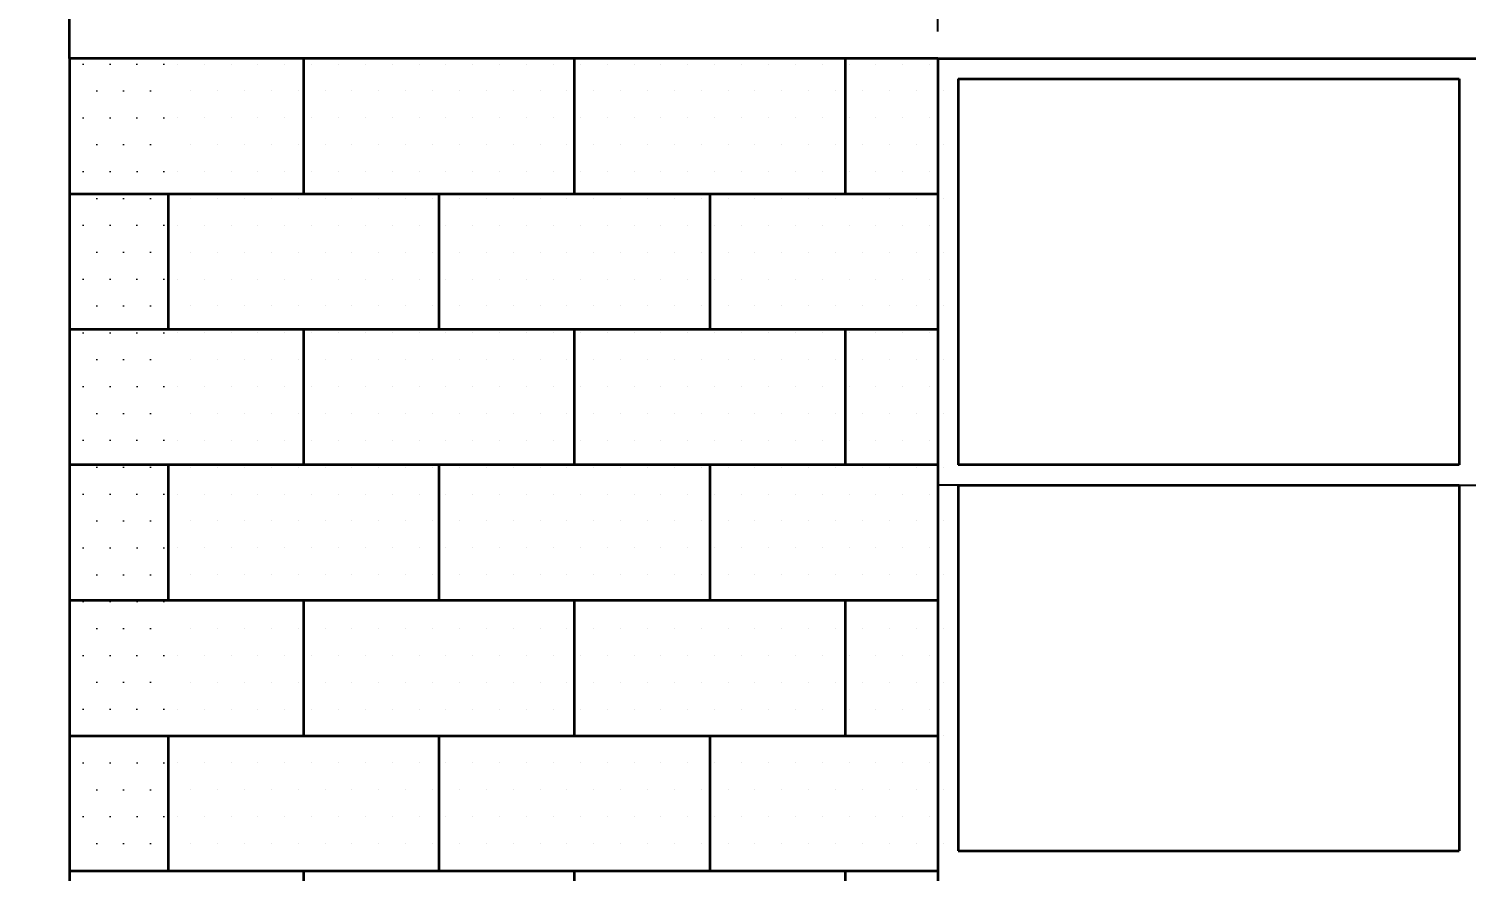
# Model space of a CAD drawing. Header units: metres. Extents: x 60.2 to 105.7, y 8.7 to 63.7.
# Drawn here: x 72.871 to 74.994, y 60.907 to 62.151 of the extents above; entities that cross this region are included whole.
import ezdxf

# ---------------------------------------------------------------- set-up
doc = ezdxf.new("R2010")
doc.units = ezdxf.units.M
doc.header["$LTSCALE"] = 5
doc.header["$MEASUREMENT"] = 0
doc.layers.get('0').update_dxf_attribs({"color": 30})
doc.layers.get('DEFPOINTS').update_dxf_attribs({"color": 210})
for name, color, linetype, lineweight in [('A-ANNO-DIMS', 3, 'Continuous', 9), ('A-ELEV-MBE1', 7, 'Continuous', 35), ('A-ELEV-PATT', 8, 'Continuous', 18), ('A-WALL-FULL-EXTR', 7, 'Continuous', 35)]:
    doc.layers.add(name, color=color, linetype=linetype, lineweight=lineweight)
doc.styles.add('E-ROMANS', font='romans.shx', dxfattribs={"width": 0.8})
doc.dimstyles.new('E-0100_ARW_18', dxfattribs={"dimscale": 0.001, "dimtxt": 180, "dimasz": 180, "dimexe": 90, "dimexo": 60, "dimgap": 90, "dimtad": 0, "dimzin": 0, "dimdsep": 46, "dimtxsty": 'E-ROMANS', "dimblk": 'OPEN90', "dimcen": 90, "dimclrd": 256, "dimclre": 256, "dimclrt": 256, "dimadec": 0, "dimazin": 0, "dimtfac": 1, "dimtmove": 1, "dimatfit": 3, "dimldrblk": 'OPEN90', "dimfxl": 1, "dimtfill": 1, "dimtolj": 1, "dimtzin": 0, "dimarcsym": 0})

# ---------------------------------------------------------------- blocks, each defined once
blk = doc.blocks.new('_Oblique')
at = {"color": 0, "linetype": 'ByBlock', "lineweight": -2}
blk.add_line((-0.5, -0.5), (0.5, 0.5), dxfattribs=at)
blk = doc.blocks.new('*D98')
at = {"layer": 'A-ANNO-DIMS', "lineweight": -2, "transparency": 16777216}
for p, q in [((72.9311, 62.5466), (72.9311, 63.084)), ((74.2141, 62.1466), (74.2141, 63.084))]:
    blk.add_line(p, q, dxfattribs=at)
at = {"layer": 'A-ANNO-DIMS', "transparency": 16777216}
for p, q in [((72.9311, 63.024), (73.3732, 63.024)), ((74.2141, 63.024), (73.7721, 63.024))]:
    blk.add_line(p, q, dxfattribs=at)
at = {"layer": 'DEFPOINTS', "color": 0, "transparency": 16777216}
for p in [(74.2141, 63.024), (72.9311, 62.5066), (74.2141, 62.1066)]:
    blk.add_point(p, dxfattribs=at)
at = {"layer": 'A-ANNO-DIMS', "transparency": 16777216, "xscale": 0.12, "yscale": 0.12, "zscale": 0.12, "rotation": 180}
blk.add_blockref('_Oblique', (72.9311, 63.024), dxfattribs=at)
at = {"layer": 'A-ANNO-DIMS', "transparency": 16777216, "xscale": 0.12, "yscale": 0.12, "zscale": 0.12}
blk.add_blockref('_Oblique', (74.2141, 63.024), dxfattribs=at)
at = {"layer": 'A-ANNO-DIMS', "transparency": 16777216, "insert": (73.5726, 63.024), "char_height": 0.12, "attachment_point": 5, "style": 'E-ROMANS', "bg_fill": 3, "box_fill_scale": 1.25, "bg_fill_color": 256, "bg_fill_true_color": 13158600, "bg_fill_transparency": 0}
blk.add_mtext('\\A1;1.28', dxfattribs=at)
blk = doc.blocks.new('_Open90')
at = {"color": 0, "linetype": 'ByBlock', "lineweight": -2}
for p, q in [((-0.5, 0.5), (0, 0)), ((0, 0), (-1, 0)), ((0, 0), (-0.5, -0.5))]:
    blk.add_line(p, q, dxfattribs=at)
blk = doc.blocks.new('*D99')
at = {"layer": 'A-ANNO-DIMS', "lineweight": -2, "transparency": 16777216}
for p, q in [((74.2141, 62.1466), (74.2141, 63.084)), ((75.0153, 62.1466), (75.0153, 63.084))]:
    blk.add_line(p, q, dxfattribs=at)
at = {"layer": 'A-ANNO-DIMS', "transparency": 16777216}
for p, q in [((74.2141, 63.024), (74.4085, 63.024)), ((75.0153, 63.024), (74.821, 63.024))]:
    blk.add_line(p, q, dxfattribs=at)
at = {"layer": 'DEFPOINTS', "color": 0, "transparency": 16777216}
for p in [(75.0153, 63.024), (74.2141, 62.1066), (75.0153, 62.1066)]:
    blk.add_point(p, dxfattribs=at)
at = {"layer": 'A-ANNO-DIMS', "transparency": 16777216, "xscale": 0.12, "yscale": 0.12, "zscale": 0.12, "rotation": 180}
blk.add_blockref('_Oblique', (74.2141, 63.024), dxfattribs=at)
at = {"layer": 'A-ANNO-DIMS', "transparency": 16777216, "xscale": 0.12, "yscale": 0.12, "zscale": 0.12}
blk.add_blockref('_Oblique', (75.0153, 63.024), dxfattribs=at)
at = {"layer": 'A-ANNO-DIMS', "transparency": 16777216, "insert": (74.6147, 63.024), "char_height": 0.12, "attachment_point": 5, "style": 'E-ROMANS', "bg_fill": 3, "box_fill_scale": 1.25, "bg_fill_color": 256, "bg_fill_true_color": 13158600, "bg_fill_transparency": 0}
blk.add_mtext('\\A1;0.80', dxfattribs=at)
blk = doc.blocks.new('*D100')
at = {"layer": 'A-ANNO-DIMS', "lineweight": -2, "transparency": 16777216}
for p, q in [((75.0153, 62.1466), (75.0153, 63.084)), ((78.4811, 62.1466), (78.4811, 63.084))]:
    blk.add_line(p, q, dxfattribs=at)
at = {"layer": 'A-ANNO-DIMS', "transparency": 16777216}
for p, q in [((75.0153, 63.024), (76.5419, 63.024)), ((78.4811, 63.024), (76.9545, 63.024))]:
    blk.add_line(p, q, dxfattribs=at)
at = {"layer": 'DEFPOINTS', "color": 0, "transparency": 16777216}
for p in [(78.4811, 63.024), (75.0153, 62.1066), (78.4811, 62.1066)]:
    blk.add_point(p, dxfattribs=at)
at = {"layer": 'A-ANNO-DIMS', "transparency": 16777216, "xscale": 0.12, "yscale": 0.12, "zscale": 0.12, "rotation": 180}
blk.add_blockref('_Oblique', (75.0153, 63.024), dxfattribs=at)
at = {"layer": 'A-ANNO-DIMS', "transparency": 16777216, "xscale": 0.12, "yscale": 0.12, "zscale": 0.12}
blk.add_blockref('_Oblique', (78.4811, 63.024), dxfattribs=at)
at = {"layer": 'A-ANNO-DIMS', "transparency": 16777216, "insert": (76.7482, 63.024), "char_height": 0.12, "attachment_point": 5, "style": 'E-ROMANS', "bg_fill": 3, "box_fill_scale": 1.25, "bg_fill_color": 256, "bg_fill_true_color": 13158600, "bg_fill_transparency": 0}
blk.add_mtext('\\A1;3.47', dxfattribs=at)

msp = doc.modelspace()

# ---------------------------------------------------------------- hatches: boundary and pattern name
at = {"layer": 'A-ELEV-PATT'}
h = msp.add_hatch(dxfattribs=at)
h.set_pattern_fill('DOTS', color=256, scale=0.025, angle=180, style=0)
h.set_pattern_definition([(360, (39.13785, -200.394645), (0.01984375, 0.0396875), [0, -0.0396875])])
h.paths.add_polyline_path([(73.0811, 62.1066), (72.9311, 62.1066), (72.9311, 59.9066), (73.0811, 59.9066)])

# ---------------------------------------------------------------- linework, layer by layer
for p, q in [((74.2441, 61.4766), (74.2141, 61.4766)), ((74.9841, 61.4766), (75.0153, 61.4766))]:
    msp.add_line(p, q)
at = {"layer": 'A-ELEV-MBE1'}
for p, q in [((72.9311, 62.1066), (72.9311, 59.9066)), ((74.2141, 62.1066), (72.9311, 62.1066)), ((73.2769, 62.1066), (73.2769, 61.9066)), ((73.6769, 62.1066), (73.6769, 61.9066)), ((74.0769, 62.1066), (74.0769, 61.9066)), ((74.2141, 62.1066), (74.2141, 59.9066)), ((74.2441, 62.0766), (74.9841, 62.0766)), ((74.2441, 62.0766), (74.2441, 61.5066)), ((74.9841, 62.0766), (74.9841, 61.5066)), ((74.2141, 61.9066), (72.9311, 61.9066)), ((73.0769, 61.9066), (73.0769, 61.7066)), ((73.4769, 61.9066), (73.4769, 61.7066)), ((73.8769, 61.9066), (73.8769, 61.7066)), ((74.2141, 61.7066), (72.9311, 61.7066)), ((73.2769, 61.7066), (73.2769, 61.5066)), ((73.6769, 61.7066), (73.6769, 61.5066)), ((74.0769, 61.7066), (74.0769, 61.5066)), ((74.2141, 61.5066), (72.9311, 61.5066)), ((73.0769, 61.5066), (73.0769, 61.3066)), ((73.4769, 61.5066), (73.4769, 61.3066)), ((73.8769, 61.5066), (73.8769, 61.3066)), ((74.2441, 61.4766), (74.2441, 60.9366)), ((74.9841, 61.4766), (74.9841, 60.9366)), ((74.2141, 61.3066), (72.9311, 61.3066)), ((73.2769, 61.3066), (73.2769, 61.1066)), ((73.6769, 61.3066), (73.6769, 61.1066)), ((74.0769, 61.3066), (74.0769, 61.1066)), ((73.0769, 61.1066), (73.0769, 60.9066)), ((73.4769, 61.1066), (73.4769, 60.9066)), ((73.8769, 61.1066), (73.8769, 60.9066)), ((74.2441, 60.9366), (74.9841, 60.9366)), ((74.2141, 60.9066), (72.9311, 60.9066)), ((73.2769, 60.9066), (73.2769, 60.7066)), ((73.6769, 60.9066), (73.6769, 60.7066)), ((74.0769, 60.9066), (74.0769, 60.7066))]:
    msp.add_line(p, q, dxfattribs=at)
msp.add_lwpolyline([(74.9841, 61.5066), (74.2441, 61.5066)], dxfattribs=at)
at = {"layer": 'A-ELEV-PATT', "linetype": 'Continuous'}
for p, q in [((72.9318, 62.0985), (72.9318, 62.0985)), ((73.0905, 62.0985), (73.0905, 62.0985)), ((73.1302, 62.0985), (73.1302, 62.0985)), ((73.1699, 62.0985), (73.1699, 62.0985)), ((73.2096, 62.0985), (73.2096, 62.0985)), ((73.2493, 62.0985), (73.2493, 62.0985)), ((73.2889, 62.0985), (73.2889, 62.0985)), ((73.3286, 62.0985), (73.3286, 62.0985)), ((73.3683, 62.0985), (73.3683, 62.0985)), ((73.408, 62.0985), (73.408, 62.0985)), ((73.4477, 62.0985), (73.4477, 62.0985)), ((73.4874, 62.0985), (73.4874, 62.0985)), ((73.5271, 62.0985), (73.5271, 62.0985)), ((73.5668, 62.0985), (73.5668, 62.0985)), ((73.6064, 62.0985), (73.6064, 62.0985)), ((73.6461, 62.0985), (73.6461, 62.0985)), ((73.6858, 62.0985), (73.6858, 62.0985)), ((73.7255, 62.0985), (73.7255, 62.0985)), ((73.7652, 62.0985), (73.7652, 62.0985)), ((73.8049, 62.0985), (73.8049, 62.0985)), ((73.8446, 62.0985), (73.8446, 62.0985)), ((73.8843, 62.0985), (73.8843, 62.0985)), ((73.9239, 62.0985), (73.9239, 62.0985)), ((73.9636, 62.0985), (73.9636, 62.0985)), ((74.0033, 62.0985), (74.0033, 62.0985)), ((74.043, 62.0985), (74.043, 62.0985)), ((74.0827, 62.0985), (74.0827, 62.0985)), ((74.1224, 62.0985), (74.1224, 62.0985)), ((74.1621, 62.0985), (74.1621, 62.0985)), ((74.2018, 62.0985), (74.2018, 62.0985)), ((73.1103, 62.0588), (73.1103, 62.0588)), ((73.15, 62.0588), (73.15, 62.0588)), ((73.1897, 62.0588), (73.1897, 62.0588)), ((73.2294, 62.0588), (73.2294, 62.0588)), ((73.2691, 62.0588), (73.2691, 62.0588)), ((73.3088, 62.0588), (73.3088, 62.0588)), ((73.3485, 62.0588), (73.3485, 62.0588)), ((73.3882, 62.0588), (73.3882, 62.0588)), ((73.4278, 62.0588), (73.4278, 62.0588)), ((73.4675, 62.0588), (73.4675, 62.0588)), ((73.5072, 62.0588), (73.5072, 62.0588)), ((73.5469, 62.0588), (73.5469, 62.0588)), ((73.5866, 62.0588), (73.5866, 62.0588)), ((73.6263, 62.0588), (73.6263, 62.0588)), ((73.666, 62.0588), (73.666, 62.0588)), ((73.7057, 62.0588), (73.7057, 62.0588)), ((73.7453, 62.0588), (73.7453, 62.0588)), ((73.785, 62.0588), (73.785, 62.0588)), ((73.8247, 62.0588), (73.8247, 62.0588)), ((73.8644, 62.0588), (73.8644, 62.0588)), ((73.9041, 62.0588), (73.9041, 62.0588)), ((73.9438, 62.0588), (73.9438, 62.0588)), ((73.9835, 62.0588), (73.9835, 62.0588)), ((74.0232, 62.0588), (74.0232, 62.0588)), ((74.0628, 62.0588), (74.0628, 62.0588)), ((74.1025, 62.0588), (74.1025, 62.0588)), ((74.1422, 62.0588), (74.1422, 62.0588)), ((74.1819, 62.0588), (74.1819, 62.0588)), ((74.2216, 62.0588), (74.2216, 62.0588)), ((72.9318, 62.0191), (72.9318, 62.0191)), ((73.0905, 62.0191), (73.0905, 62.0191)), ((73.1302, 62.0191), (73.1302, 62.0191)), ((73.1699, 62.0191), (73.1699, 62.0191)), ((73.2096, 62.0191), (73.2096, 62.0191)), ((73.2493, 62.0191), (73.2493, 62.0191)), ((73.2889, 62.0191), (73.2889, 62.0191)), ((73.3286, 62.0191), (73.3286, 62.0191)), ((73.3683, 62.0191), (73.3683, 62.0191)), ((73.408, 62.0191), (73.408, 62.0191)), ((73.4477, 62.0191), (73.4477, 62.0191)), ((73.4874, 62.0191), (73.4874, 62.0191)), ((73.5271, 62.0191), (73.5271, 62.0191)), ((73.5668, 62.0191), (73.5668, 62.0191)), ((73.6064, 62.0191), (73.6064, 62.0191)), ((73.6461, 62.0191), (73.6461, 62.0191)), ((73.6858, 62.0191), (73.6858, 62.0191)), ((73.7255, 62.0191), (73.7255, 62.0191)), ((73.7652, 62.0191), (73.7652, 62.0191)), ((73.8049, 62.0191), (73.8049, 62.0191)), ((73.8446, 62.0191), (73.8446, 62.0191)), ((73.8843, 62.0191), (73.8843, 62.0191)), ((73.9239, 62.0191), (73.9239, 62.0191)), ((73.9636, 62.0191), (73.9636, 62.0191)), ((74.0033, 62.0191), (74.0033, 62.0191)), ((74.043, 62.0191), (74.043, 62.0191)), ((74.0827, 62.0191), (74.0827, 62.0191)), ((74.1224, 62.0191), (74.1224, 62.0191)), ((74.1621, 62.0191), (74.1621, 62.0191)), ((74.2018, 62.0191), (74.2018, 62.0191)), ((73.1103, 61.9794), (73.1103, 61.9794)), ((73.15, 61.9794), (73.15, 61.9794)), ((73.1897, 61.9794), (73.1897, 61.9794)), ((73.2294, 61.9794), (73.2294, 61.9794)), ((73.2691, 61.9794), (73.2691, 61.9794)), ((73.3088, 61.9794), (73.3088, 61.9794)), ((73.3485, 61.9794), (73.3485, 61.9794)), ((73.3882, 61.9794), (73.3882, 61.9794)), ((73.4278, 61.9794), (73.4278, 61.9794)), ((73.4675, 61.9794), (73.4675, 61.9794)), ((73.5072, 61.9794), (73.5072, 61.9794)), ((73.5469, 61.9794), (73.5469, 61.9794)), ((73.5866, 61.9794), (73.5866, 61.9794)), ((73.6263, 61.9794), (73.6263, 61.9794)), ((73.666, 61.9794), (73.666, 61.9794)), ((73.7057, 61.9794), (73.7057, 61.9794)), ((73.7453, 61.9794), (73.7453, 61.9794)), ((73.785, 61.9794), (73.785, 61.9794)), ((73.8247, 61.9794), (73.8247, 61.9794)), ((73.8644, 61.9794), (73.8644, 61.9794)), ((73.9041, 61.9794), (73.9041, 61.9794)), ((73.9438, 61.9794), (73.9438, 61.9794)), ((73.9835, 61.9794), (73.9835, 61.9794)), ((74.0232, 61.9794), (74.0232, 61.9794)), ((74.0628, 61.9794), (74.0628, 61.9794)), ((74.1025, 61.9794), (74.1025, 61.9794)), ((74.1422, 61.9794), (74.1422, 61.9794)), ((74.1819, 61.9794), (74.1819, 61.9794)), ((74.2216, 61.9794), (74.2216, 61.9794)), ((72.9318, 61.9397), (72.9318, 61.9397)), ((73.0905, 61.9397), (73.0905, 61.9397)), ((73.1302, 61.9397), (73.1302, 61.9397)), ((73.1699, 61.9397), (73.1699, 61.9397)), ((73.2096, 61.9397), (73.2096, 61.9397)), ((73.2493, 61.9397), (73.2493, 61.9397)), ((73.2889, 61.9397), (73.2889, 61.9397)), ((73.3286, 61.9397), (73.3286, 61.9397)), ((73.3683, 61.9397), (73.3683, 61.9397)), ((73.408, 61.9397), (73.408, 61.9397)), ((73.4477, 61.9397), (73.4477, 61.9397)), ((73.4874, 61.9397), (73.4874, 61.9397)), ((73.5271, 61.9397), (73.5271, 61.9397)), ((73.5668, 61.9397), (73.5668, 61.9397)), ((73.6064, 61.9397), (73.6064, 61.9397)), ((73.6461, 61.9397), (73.6461, 61.9397)), ((73.6858, 61.9397), (73.6858, 61.9397)), ((73.7255, 61.9397), (73.7255, 61.9397)), ((73.7652, 61.9397), (73.7652, 61.9397)), ((73.8049, 61.9397), (73.8049, 61.9397)), ((73.8446, 61.9397), (73.8446, 61.9397)), ((73.8843, 61.9397), (73.8843, 61.9397)), ((73.9239, 61.9397), (73.9239, 61.9397)), ((73.9636, 61.9397), (73.9636, 61.9397)), ((74.0033, 61.9397), (74.0033, 61.9397)), ((74.043, 61.9397), (74.043, 61.9397)), ((74.0827, 61.9397), (74.0827, 61.9397)), ((74.1224, 61.9397), (74.1224, 61.9397)), ((74.1621, 61.9397), (74.1621, 61.9397)), ((74.2018, 61.9397), (74.2018, 61.9397)), ((73.1103, 61.9), (73.1103, 61.9)), ((73.15, 61.9), (73.15, 61.9)), ((73.1897, 61.9), (73.1897, 61.9)), ((73.2294, 61.9), (73.2294, 61.9)), ((73.2691, 61.9), (73.2691, 61.9)), ((73.3088, 61.9), (73.3088, 61.9)), ((73.3485, 61.9), (73.3485, 61.9)), ((73.3882, 61.9), (73.3882, 61.9)), ((73.4278, 61.9), (73.4278, 61.9)), ((73.4675, 61.9), (73.4675, 61.9)), ((73.5072, 61.9), (73.5072, 61.9)), ((73.5469, 61.9), (73.5469, 61.9)), ((73.5866, 61.9), (73.5866, 61.9)), ((73.6263, 61.9), (73.6263, 61.9)), ((73.666, 61.9), (73.666, 61.9)), ((73.7057, 61.9), (73.7057, 61.9)), ((73.7453, 61.9), (73.7453, 61.9)), ((73.785, 61.9), (73.785, 61.9)), ((73.8247, 61.9), (73.8247, 61.9)), ((73.8644, 61.9), (73.8644, 61.9)), ((73.9041, 61.9), (73.9041, 61.9)), ((73.9438, 61.9), (73.9438, 61.9)), ((73.9835, 61.9), (73.9835, 61.9)), ((74.0232, 61.9), (74.0232, 61.9)), ((74.0628, 61.9), (74.0628, 61.9)), ((74.1025, 61.9), (74.1025, 61.9)), ((74.1422, 61.9), (74.1422, 61.9)), ((74.1819, 61.9), (74.1819, 61.9)), ((74.2216, 61.9), (74.2216, 61.9)), ((72.9318, 61.8604), (72.9318, 61.8604)), ((73.0905, 61.8604), (73.0905, 61.8604)), ((73.1302, 61.8604), (73.1302, 61.8604)), ((73.1699, 61.8604), (73.1699, 61.8604)), ((73.2096, 61.8604), (73.2096, 61.8604)), ((73.2493, 61.8604), (73.2493, 61.8604)), ((73.2889, 61.8604), (73.2889, 61.8604)), ((73.3286, 61.8604), (73.3286, 61.8604)), ((73.3683, 61.8604), (73.3683, 61.8604)), ((73.408, 61.8604), (73.408, 61.8604)), ((73.4477, 61.8604), (73.4477, 61.8604)), ((73.4874, 61.8604), (73.4874, 61.8604)), ((73.5271, 61.8604), (73.5271, 61.8604)), ((73.5668, 61.8604), (73.5668, 61.8604)), ((73.6064, 61.8604), (73.6064, 61.8604)), ((73.6461, 61.8604), (73.6461, 61.8604)), ((73.6858, 61.8604), (73.6858, 61.8604)), ((73.7255, 61.8604), (73.7255, 61.8604)), ((73.7652, 61.8604), (73.7652, 61.8604)), ((73.8049, 61.8604), (73.8049, 61.8604)), ((73.8446, 61.8604), (73.8446, 61.8604)), ((73.8843, 61.8604), (73.8843, 61.8604)), ((73.9239, 61.8604), (73.9239, 61.8604)), ((73.9636, 61.8604), (73.9636, 61.8604)), ((74.0033, 61.8604), (74.0033, 61.8604)), ((74.043, 61.8604), (74.043, 61.8604)), ((74.0827, 61.8604), (74.0827, 61.8604)), ((74.1224, 61.8604), (74.1224, 61.8604)), ((74.1621, 61.8604), (74.1621, 61.8604)), ((74.2018, 61.8604), (74.2018, 61.8604)), ((73.1103, 61.8207), (73.1103, 61.8207)), ((73.15, 61.8207), (73.15, 61.8207)), ((73.1897, 61.8207), (73.1897, 61.8207)), ((73.2294, 61.8207), (73.2294, 61.8207)), ((73.2691, 61.8207), (73.2691, 61.8207)), ((73.3088, 61.8207), (73.3088, 61.8207)), ((73.3485, 61.8207), (73.3485, 61.8207)), ((73.3882, 61.8207), (73.3882, 61.8207)), ((73.4278, 61.8207), (73.4278, 61.8207)), ((73.4675, 61.8207), (73.4675, 61.8207)), ((73.5072, 61.8207), (73.5072, 61.8207)), ((73.5469, 61.8207), (73.5469, 61.8207)), ((73.5866, 61.8207), (73.5866, 61.8207)), ((73.6263, 61.8207), (73.6263, 61.8207)), ((73.666, 61.8207), (73.666, 61.8207)), ((73.7057, 61.8207), (73.7057, 61.8207)), ((73.7453, 61.8207), (73.7453, 61.8207)), ((73.785, 61.8207), (73.785, 61.8207)), ((73.8247, 61.8207), (73.8247, 61.8207)), ((73.8644, 61.8207), (73.8644, 61.8207)), ((73.9041, 61.8207), (73.9041, 61.8207)), ((73.9438, 61.8207), (73.9438, 61.8207)), ((73.9835, 61.8207), (73.9835, 61.8207)), ((74.0232, 61.8207), (74.0232, 61.8207)), ((74.0628, 61.8207), (74.0628, 61.8207)), ((74.1025, 61.8207), (74.1025, 61.8207)), ((74.1422, 61.8207), (74.1422, 61.8207)), ((74.1819, 61.8207), (74.1819, 61.8207)), ((74.2216, 61.8207), (74.2216, 61.8207)), ((72.9318, 61.781), (72.9318, 61.781)), ((73.0905, 61.781), (73.0905, 61.781)), ((73.1302, 61.781), (73.1302, 61.781)), ((73.1699, 61.781), (73.1699, 61.781)), ((73.2096, 61.781), (73.2096, 61.781)), ((73.2493, 61.781), (73.2493, 61.781)), ((73.2889, 61.781), (73.2889, 61.781)), ((73.3286, 61.781), (73.3286, 61.781)), ((73.3683, 61.781), (73.3683, 61.781)), ((73.408, 61.781), (73.408, 61.781)), ((73.4477, 61.781), (73.4477, 61.781)), ((73.4874, 61.781), (73.4874, 61.781)), ((73.5271, 61.781), (73.5271, 61.781)), ((73.5668, 61.781), (73.5668, 61.781)), ((73.6064, 61.781), (73.6064, 61.781)), ((73.6461, 61.781), (73.6461, 61.781)), ((73.6858, 61.781), (73.6858, 61.781)), ((73.7255, 61.781), (73.7255, 61.781)), ((73.7652, 61.781), (73.7652, 61.781)), ((73.8049, 61.781), (73.8049, 61.781)), ((73.8446, 61.781), (73.8446, 61.781)), ((73.8843, 61.781), (73.8843, 61.781)), ((73.9239, 61.781), (73.9239, 61.781)), ((73.9636, 61.781), (73.9636, 61.781)), ((74.0033, 61.781), (74.0033, 61.781)), ((74.043, 61.781), (74.043, 61.781)), ((74.0827, 61.781), (74.0827, 61.781)), ((74.1224, 61.781), (74.1224, 61.781)), ((74.1621, 61.781), (74.1621, 61.781)), ((74.2018, 61.781), (74.2018, 61.781)), ((73.1103, 61.7413), (73.1103, 61.7413)), ((73.15, 61.7413), (73.15, 61.7413)), ((73.1897, 61.7413), (73.1897, 61.7413)), ((73.2294, 61.7413), (73.2294, 61.7413)), ((73.2691, 61.7413), (73.2691, 61.7413)), ((73.3088, 61.7413), (73.3088, 61.7413)), ((73.3485, 61.7413), (73.3485, 61.7413)), ((73.3882, 61.7413), (73.3882, 61.7413)), ((73.4278, 61.7413), (73.4278, 61.7413)), ((73.4675, 61.7413), (73.4675, 61.7413)), ((73.5072, 61.7413), (73.5072, 61.7413)), ((73.5469, 61.7413), (73.5469, 61.7413)), ((73.5866, 61.7413), (73.5866, 61.7413)), ((73.6263, 61.7413), (73.6263, 61.7413)), ((73.666, 61.7413), (73.666, 61.7413)), ((73.7057, 61.7413), (73.7057, 61.7413)), ((73.7453, 61.7413), (73.7453, 61.7413)), ((73.785, 61.7413), (73.785, 61.7413)), ((73.8247, 61.7413), (73.8247, 61.7413)), ((73.8644, 61.7413), (73.8644, 61.7413)), ((73.9041, 61.7413), (73.9041, 61.7413)), ((73.9438, 61.7413), (73.9438, 61.7413)), ((73.9835, 61.7413), (73.9835, 61.7413)), ((74.0232, 61.7413), (74.0232, 61.7413)), ((74.0628, 61.7413), (74.0628, 61.7413)), ((74.1025, 61.7413), (74.1025, 61.7413)), ((74.1422, 61.7413), (74.1422, 61.7413)), ((74.1819, 61.7413), (74.1819, 61.7413)), ((74.2216, 61.7413), (74.2216, 61.7413)), ((72.9318, 61.7016), (72.9318, 61.7016)), ((73.0905, 61.7016), (73.0905, 61.7016)), ((73.1302, 61.7016), (73.1302, 61.7016)), ((73.1699, 61.7016), (73.1699, 61.7016)), ((73.2096, 61.7016), (73.2096, 61.7016)), ((73.2493, 61.7016), (73.2493, 61.7016)), ((73.2889, 61.7016), (73.2889, 61.7016)), ((73.3286, 61.7016), (73.3286, 61.7016)), ((73.3683, 61.7016), (73.3683, 61.7016)), ((73.408, 61.7016), (73.408, 61.7016)), ((73.4477, 61.7016), (73.4477, 61.7016)), ((73.4874, 61.7016), (73.4874, 61.7016)), ((73.5271, 61.7016), (73.5271, 61.7016)), ((73.5668, 61.7016), (73.5668, 61.7016)), ((73.6064, 61.7016), (73.6064, 61.7016)), ((73.6461, 61.7016), (73.6461, 61.7016)), ((73.6858, 61.7016), (73.6858, 61.7016)), ((73.7255, 61.7016), (73.7255, 61.7016)), ((73.7652, 61.7016), (73.7652, 61.7016)), ((73.8049, 61.7016), (73.8049, 61.7016)), ((73.8446, 61.7016), (73.8446, 61.7016)), ((73.8843, 61.7016), (73.8843, 61.7016)), ((73.9239, 61.7016), (73.9239, 61.7016)), ((73.9636, 61.7016), (73.9636, 61.7016)), ((74.0033, 61.7016), (74.0033, 61.7016)), ((74.043, 61.7016), (74.043, 61.7016)), ((74.0827, 61.7016), (74.0827, 61.7016)), ((74.1224, 61.7016), (74.1224, 61.7016)), ((74.1621, 61.7016), (74.1621, 61.7016)), ((74.2018, 61.7016), (74.2018, 61.7016)), ((73.1103, 61.6619), (73.1103, 61.6619)), ((73.15, 61.6619), (73.15, 61.6619)), ((73.1897, 61.6619), (73.1897, 61.6619)), ((73.2294, 61.6619), (73.2294, 61.6619)), ((73.2691, 61.6619), (73.2691, 61.6619)), ((73.3088, 61.6619), (73.3088, 61.6619)), ((73.3485, 61.6619), (73.3485, 61.6619)), ((73.3882, 61.6619), (73.3882, 61.6619)), ((73.4278, 61.6619), (73.4278, 61.6619)), ((73.4675, 61.6619), (73.4675, 61.6619)), ((73.5072, 61.6619), (73.5072, 61.6619)), ((73.5469, 61.6619), (73.5469, 61.6619)), ((73.5866, 61.6619), (73.5866, 61.6619)), ((73.6263, 61.6619), (73.6263, 61.6619)), ((73.666, 61.6619), (73.666, 61.6619)), ((73.7057, 61.6619), (73.7057, 61.6619)), ((73.7453, 61.6619), (73.7453, 61.6619)), ((73.785, 61.6619), (73.785, 61.6619)), ((73.8247, 61.6619), (73.8247, 61.6619)), ((73.8644, 61.6619), (73.8644, 61.6619)), ((73.9041, 61.6619), (73.9041, 61.6619)), ((73.9438, 61.6619), (73.9438, 61.6619)), ((73.9835, 61.6619), (73.9835, 61.6619)), ((74.0232, 61.6619), (74.0232, 61.6619)), ((74.0628, 61.6619), (74.0628, 61.6619)), ((74.1025, 61.6619), (74.1025, 61.6619)), ((74.1422, 61.6619), (74.1422, 61.6619)), ((74.1819, 61.6619), (74.1819, 61.6619)), ((74.2216, 61.6619), (74.2216, 61.6619)), ((72.9318, 61.6222), (72.9318, 61.6222)), ((73.0905, 61.6222), (73.0905, 61.6222)), ((73.1302, 61.6222), (73.1302, 61.6222)), ((73.1699, 61.6222), (73.1699, 61.6222)), ((73.2096, 61.6222), (73.2096, 61.6222)), ((73.2493, 61.6222), (73.2493, 61.6222)), ((73.2889, 61.6222), (73.2889, 61.6222)), ((73.3286, 61.6222), (73.3286, 61.6222)), ((73.3683, 61.6222), (73.3683, 61.6222)), ((73.408, 61.6222), (73.408, 61.6222)), ((73.4477, 61.6222), (73.4477, 61.6222)), ((73.4874, 61.6222), (73.4874, 61.6222)), ((73.5271, 61.6222), (73.5271, 61.6222)), ((73.5668, 61.6222), (73.5668, 61.6222)), ((73.6064, 61.6222), (73.6064, 61.6222)), ((73.6461, 61.6222), (73.6461, 61.6222)), ((73.6858, 61.6222), (73.6858, 61.6222)), ((73.7255, 61.6222), (73.7255, 61.6222)), ((73.7652, 61.6222), (73.7652, 61.6222)), ((73.8049, 61.6222), (73.8049, 61.6222)), ((73.8446, 61.6222), (73.8446, 61.6222)), ((73.8843, 61.6222), (73.8843, 61.6222)), ((73.9239, 61.6222), (73.9239, 61.6222)), ((73.9636, 61.6222), (73.9636, 61.6222)), ((74.0033, 61.6222), (74.0033, 61.6222)), ((74.043, 61.6222), (74.043, 61.6222)), ((74.0827, 61.6222), (74.0827, 61.6222)), ((74.1224, 61.6222), (74.1224, 61.6222)), ((74.1621, 61.6222), (74.1621, 61.6222)), ((74.2018, 61.6222), (74.2018, 61.6222)), ((73.1103, 61.5825), (73.1103, 61.5825)), ((73.15, 61.5825), (73.15, 61.5825)), ((73.1897, 61.5825), (73.1897, 61.5825)), ((73.2294, 61.5825), (73.2294, 61.5825)), ((73.2691, 61.5825), (73.2691, 61.5825)), ((73.3088, 61.5825), (73.3088, 61.5825)), ((73.3485, 61.5825), (73.3485, 61.5825)), ((73.3882, 61.5825), (73.3882, 61.5825)), ((73.4278, 61.5825), (73.4278, 61.5825)), ((73.4675, 61.5825), (73.4675, 61.5825)), ((73.5072, 61.5825), (73.5072, 61.5825)), ((73.5469, 61.5825), (73.5469, 61.5825)), ((73.5866, 61.5825), (73.5866, 61.5825)), ((73.6263, 61.5825), (73.6263, 61.5825)), ((73.666, 61.5825), (73.666, 61.5825)), ((73.7057, 61.5825), (73.7057, 61.5825)), ((73.7453, 61.5825), (73.7453, 61.5825)), ((73.785, 61.5825), (73.785, 61.5825)), ((73.8247, 61.5825), (73.8247, 61.5825)), ((73.8644, 61.5825), (73.8644, 61.5825)), ((73.9041, 61.5825), (73.9041, 61.5825)), ((73.9438, 61.5825), (73.9438, 61.5825)), ((73.9835, 61.5825), (73.9835, 61.5825)), ((74.0232, 61.5825), (74.0232, 61.5825)), ((74.0628, 61.5825), (74.0628, 61.5825)), ((74.1025, 61.5825), (74.1025, 61.5825)), ((74.1422, 61.5825), (74.1422, 61.5825)), ((74.1819, 61.5825), (74.1819, 61.5825)), ((74.2216, 61.5825), (74.2216, 61.5825)), ((72.9318, 61.5429), (72.9318, 61.5429)), ((73.0905, 61.5429), (73.0905, 61.5429)), ((73.1302, 61.5429), (73.1302, 61.5429)), ((73.1699, 61.5429), (73.1699, 61.5429)), ((73.2096, 61.5429), (73.2096, 61.5429)), ((73.2493, 61.5429), (73.2493, 61.5429)), ((73.2889, 61.5429), (73.2889, 61.5429)), ((73.3286, 61.5429), (73.3286, 61.5429)), ((73.3683, 61.5429), (73.3683, 61.5429)), ((73.408, 61.5429), (73.408, 61.5429)), ((73.4477, 61.5429), (73.4477, 61.5429)), ((73.4874, 61.5429), (73.4874, 61.5429)), ((73.5271, 61.5429), (73.5271, 61.5429)), ((73.5668, 61.5429), (73.5668, 61.5429)), ((73.6064, 61.5429), (73.6064, 61.5429)), ((73.6461, 61.5429), (73.6461, 61.5429)), ((73.6858, 61.5429), (73.6858, 61.5429)), ((73.7255, 61.5429), (73.7255, 61.5429)), ((73.7652, 61.5429), (73.7652, 61.5429)), ((73.8049, 61.5429), (73.8049, 61.5429)), ((73.8446, 61.5429), (73.8446, 61.5429)), ((73.8843, 61.5429), (73.8843, 61.5429)), ((73.9239, 61.5429), (73.9239, 61.5429)), ((73.9636, 61.5429), (73.9636, 61.5429)), ((74.0033, 61.5429), (74.0033, 61.5429)), ((74.043, 61.5429), (74.043, 61.5429)), ((74.0827, 61.5429), (74.0827, 61.5429)), ((74.1224, 61.5429), (74.1224, 61.5429)), ((74.1621, 61.5429), (74.1621, 61.5429)), ((74.2018, 61.5429), (74.2018, 61.5429)), ((73.1103, 61.5032), (73.1103, 61.5032)), ((73.15, 61.5032), (73.15, 61.5032)), ((73.1897, 61.5032), (73.1897, 61.5032)), ((73.2294, 61.5032), (73.2294, 61.5032)), ((73.2691, 61.5032), (73.2691, 61.5032)), ((73.3088, 61.5032), (73.3088, 61.5032)), ((73.3485, 61.5032), (73.3485, 61.5032)), ((73.3882, 61.5032), (73.3882, 61.5032)), ((73.4278, 61.5032), (73.4278, 61.5032)), ((73.4675, 61.5032), (73.4675, 61.5032)), ((73.5072, 61.5032), (73.5072, 61.5032)), ((73.5469, 61.5032), (73.5469, 61.5032)), ((73.5866, 61.5032), (73.5866, 61.5032)), ((73.6263, 61.5032), (73.6263, 61.5032)), ((73.666, 61.5032), (73.666, 61.5032)), ((73.7057, 61.5032), (73.7057, 61.5032)), ((73.7453, 61.5032), (73.7453, 61.5032)), ((73.785, 61.5032), (73.785, 61.5032)), ((73.8247, 61.5032), (73.8247, 61.5032)), ((73.8644, 61.5032), (73.8644, 61.5032)), ((73.9041, 61.5032), (73.9041, 61.5032)), ((73.9438, 61.5032), (73.9438, 61.5032)), ((73.9835, 61.5032), (73.9835, 61.5032)), ((74.0232, 61.5032), (74.0232, 61.5032)), ((74.0628, 61.5032), (74.0628, 61.5032)), ((74.1025, 61.5032), (74.1025, 61.5032)), ((74.1422, 61.5032), (74.1422, 61.5032)), ((74.1819, 61.5032), (74.1819, 61.5032)), ((74.2216, 61.5032), (74.2216, 61.5032)), ((72.9318, 61.4635), (72.9318, 61.4635)), ((73.0905, 61.4635), (73.0905, 61.4635)), ((73.1302, 61.4635), (73.1302, 61.4635)), ((73.1699, 61.4635), (73.1699, 61.4635)), ((73.2096, 61.4635), (73.2096, 61.4635)), ((73.2493, 61.4635), (73.2493, 61.4635)), ((73.2889, 61.4635), (73.2889, 61.4635)), ((73.3286, 61.4635), (73.3286, 61.4635)), ((73.3683, 61.4635), (73.3683, 61.4635)), ((73.408, 61.4635), (73.408, 61.4635)), ((73.4477, 61.4635), (73.4477, 61.4635)), ((73.4874, 61.4635), (73.4874, 61.4635)), ((73.5271, 61.4635), (73.5271, 61.4635)), ((73.5668, 61.4635), (73.5668, 61.4635)), ((73.6064, 61.4635), (73.6064, 61.4635)), ((73.6461, 61.4635), (73.6461, 61.4635)), ((73.6858, 61.4635), (73.6858, 61.4635)), ((73.7255, 61.4635), (73.7255, 61.4635)), ((73.7652, 61.4635), (73.7652, 61.4635)), ((73.8049, 61.4635), (73.8049, 61.4635)), ((73.8446, 61.4635), (73.8446, 61.4635)), ((73.8843, 61.4635), (73.8843, 61.4635)), ((73.9239, 61.4635), (73.9239, 61.4635)), ((73.9636, 61.4635), (73.9636, 61.4635)), ((74.0033, 61.4635), (74.0033, 61.4635)), ((74.043, 61.4635), (74.043, 61.4635)), ((74.0827, 61.4635), (74.0827, 61.4635)), ((74.1224, 61.4635), (74.1224, 61.4635)), ((74.1621, 61.4635), (74.1621, 61.4635)), ((74.2018, 61.4635), (74.2018, 61.4635)), ((73.1103, 61.4238), (73.1103, 61.4238)), ((73.15, 61.4238), (73.15, 61.4238)), ((73.1897, 61.4238), (73.1897, 61.4238)), ((73.2294, 61.4238), (73.2294, 61.4238)), ((73.2691, 61.4238), (73.2691, 61.4238)), ((73.3088, 61.4238), (73.3088, 61.4238)), ((73.3485, 61.4238), (73.3485, 61.4238)), ((73.3882, 61.4238), (73.3882, 61.4238)), ((73.4278, 61.4238), (73.4278, 61.4238)), ((73.4675, 61.4238), (73.4675, 61.4238)), ((73.5072, 61.4238), (73.5072, 61.4238)), ((73.5469, 61.4238), (73.5469, 61.4238)), ((73.5866, 61.4238), (73.5866, 61.4238)), ((73.6263, 61.4238), (73.6263, 61.4238)), ((73.666, 61.4238), (73.666, 61.4238)), ((73.7057, 61.4238), (73.7057, 61.4238)), ((73.7453, 61.4238), (73.7453, 61.4238)), ((73.785, 61.4238), (73.785, 61.4238)), ((73.8247, 61.4238), (73.8247, 61.4238)), ((73.8644, 61.4238), (73.8644, 61.4238)), ((73.9041, 61.4238), (73.9041, 61.4238)), ((73.9438, 61.4238), (73.9438, 61.4238)), ((73.9835, 61.4238), (73.9835, 61.4238)), ((74.0232, 61.4238), (74.0232, 61.4238)), ((74.0628, 61.4238), (74.0628, 61.4238)), ((74.1025, 61.4238), (74.1025, 61.4238)), ((74.1422, 61.4238), (74.1422, 61.4238)), ((74.1819, 61.4238), (74.1819, 61.4238)), ((74.2216, 61.4238), (74.2216, 61.4238)), ((72.9318, 61.3841), (72.9318, 61.3841)), ((73.0905, 61.3841), (73.0905, 61.3841)), ((73.1302, 61.3841), (73.1302, 61.3841)), ((73.1699, 61.3841), (73.1699, 61.3841)), ((73.2096, 61.3841), (73.2096, 61.3841)), ((73.2493, 61.3841), (73.2493, 61.3841)), ((73.2889, 61.3841), (73.2889, 61.3841)), ((73.3286, 61.3841), (73.3286, 61.3841)), ((73.3683, 61.3841), (73.3683, 61.3841)), ((73.408, 61.3841), (73.408, 61.3841)), ((73.4477, 61.3841), (73.4477, 61.3841)), ((73.4874, 61.3841), (73.4874, 61.3841)), ((73.5271, 61.3841), (73.5271, 61.3841)), ((73.5668, 61.3841), (73.5668, 61.3841)), ((73.6064, 61.3841), (73.6064, 61.3841)), ((73.6461, 61.3841), (73.6461, 61.3841)), ((73.6858, 61.3841), (73.6858, 61.3841)), ((73.7255, 61.3841), (73.7255, 61.3841)), ((73.7652, 61.3841), (73.7652, 61.3841)), ((73.8049, 61.3841), (73.8049, 61.3841)), ((73.8446, 61.3841), (73.8446, 61.3841)), ((73.8843, 61.3841), (73.8843, 61.3841)), ((73.9239, 61.3841), (73.9239, 61.3841)), ((73.9636, 61.3841), (73.9636, 61.3841)), ((74.0033, 61.3841), (74.0033, 61.3841)), ((74.043, 61.3841), (74.043, 61.3841)), ((74.0827, 61.3841), (74.0827, 61.3841)), ((74.1224, 61.3841), (74.1224, 61.3841)), ((74.1621, 61.3841), (74.1621, 61.3841)), ((74.2018, 61.3841), (74.2018, 61.3841)), ((73.1103, 61.3444), (73.1103, 61.3444)), ((73.15, 61.3444), (73.15, 61.3444)), ((73.1897, 61.3444), (73.1897, 61.3444)), ((73.2294, 61.3444), (73.2294, 61.3444)), ((73.2691, 61.3444), (73.2691, 61.3444)), ((73.3088, 61.3444), (73.3088, 61.3444)), ((73.3485, 61.3444), (73.3485, 61.3444)), ((73.3882, 61.3444), (73.3882, 61.3444)), ((73.4278, 61.3444), (73.4278, 61.3444)), ((73.4675, 61.3444), (73.4675, 61.3444)), ((73.5072, 61.3444), (73.5072, 61.3444)), ((73.5469, 61.3444), (73.5469, 61.3444)), ((73.5866, 61.3444), (73.5866, 61.3444)), ((73.6263, 61.3444), (73.6263, 61.3444)), ((73.666, 61.3444), (73.666, 61.3444)), ((73.7057, 61.3444), (73.7057, 61.3444)), ((73.7453, 61.3444), (73.7453, 61.3444)), ((73.785, 61.3444), (73.785, 61.3444)), ((73.8247, 61.3444), (73.8247, 61.3444)), ((73.8644, 61.3444), (73.8644, 61.3444)), ((73.9041, 61.3444), (73.9041, 61.3444)), ((73.9438, 61.3444), (73.9438, 61.3444)), ((73.9835, 61.3444), (73.9835, 61.3444)), ((74.0232, 61.3444), (74.0232, 61.3444)), ((74.0628, 61.3444), (74.0628, 61.3444)), ((74.1025, 61.3444), (74.1025, 61.3444)), ((74.1422, 61.3444), (74.1422, 61.3444)), ((74.1819, 61.3444), (74.1819, 61.3444)), ((74.2216, 61.3444), (74.2216, 61.3444)), ((72.9318, 61.3047), (72.9318, 61.3047)), ((73.0905, 61.3047), (73.0905, 61.3047)), ((73.1302, 61.3047), (73.1302, 61.3047)), ((73.1699, 61.3047), (73.1699, 61.3047)), ((73.2096, 61.3047), (73.2096, 61.3047)), ((73.2493, 61.3047), (73.2493, 61.3047)), ((73.2889, 61.3047), (73.2889, 61.3047)), ((73.3286, 61.3047), (73.3286, 61.3047)), ((73.3683, 61.3047), (73.3683, 61.3047)), ((73.408, 61.3047), (73.408, 61.3047)), ((73.4477, 61.3047), (73.4477, 61.3047)), ((73.4874, 61.3047), (73.4874, 61.3047)), ((73.5271, 61.3047), (73.5271, 61.3047)), ((73.5668, 61.3047), (73.5668, 61.3047)), ((73.6064, 61.3047), (73.6064, 61.3047)), ((73.6461, 61.3047), (73.6461, 61.3047)), ((73.6858, 61.3047), (73.6858, 61.3047)), ((73.7255, 61.3047), (73.7255, 61.3047)), ((73.7652, 61.3047), (73.7652, 61.3047)), ((73.8049, 61.3047), (73.8049, 61.3047)), ((73.8446, 61.3047), (73.8446, 61.3047)), ((73.8843, 61.3047), (73.8843, 61.3047)), ((73.9239, 61.3047), (73.9239, 61.3047)), ((73.9636, 61.3047), (73.9636, 61.3047)), ((74.0033, 61.3047), (74.0033, 61.3047)), ((74.043, 61.3047), (74.043, 61.3047)), ((74.0827, 61.3047), (74.0827, 61.3047)), ((74.1224, 61.3047), (74.1224, 61.3047)), ((74.1621, 61.3047), (74.1621, 61.3047)), ((74.2018, 61.3047), (74.2018, 61.3047)), ((73.1103, 61.265), (73.1103, 61.265)), ((73.15, 61.265), (73.15, 61.265)), ((73.1897, 61.265), (73.1897, 61.265)), ((73.2294, 61.265), (73.2294, 61.265)), ((73.2691, 61.265), (73.2691, 61.265)), ((73.3088, 61.265), (73.3088, 61.265)), ((73.3485, 61.265), (73.3485, 61.265)), ((73.3882, 61.265), (73.3882, 61.265)), ((73.4278, 61.265), (73.4278, 61.265)), ((73.4675, 61.265), (73.4675, 61.265)), ((73.5072, 61.265), (73.5072, 61.265)), ((73.5469, 61.265), (73.5469, 61.265)), ((73.5866, 61.265), (73.5866, 61.265)), ((73.6263, 61.265), (73.6263, 61.265)), ((73.666, 61.265), (73.666, 61.265)), ((73.7057, 61.265), (73.7057, 61.265)), ((73.7453, 61.265), (73.7453, 61.265)), ((73.785, 61.265), (73.785, 61.265)), ((73.8247, 61.265), (73.8247, 61.265)), ((73.8644, 61.265), (73.8644, 61.265)), ((73.9041, 61.265), (73.9041, 61.265)), ((73.9438, 61.265), (73.9438, 61.265)), ((73.9835, 61.265), (73.9835, 61.265)), ((74.0232, 61.265), (74.0232, 61.265)), ((74.0628, 61.265), (74.0628, 61.265)), ((74.1025, 61.265), (74.1025, 61.265)), ((74.1422, 61.265), (74.1422, 61.265)), ((74.1819, 61.265), (74.1819, 61.265)), ((74.2216, 61.265), (74.2216, 61.265)), ((72.9318, 61.2254), (72.9318, 61.2254)), ((73.0905, 61.2254), (73.0905, 61.2254)), ((73.1302, 61.2254), (73.1302, 61.2254)), ((73.1699, 61.2254), (73.1699, 61.2254)), ((73.2096, 61.2254), (73.2096, 61.2254)), ((73.2493, 61.2254), (73.2493, 61.2254)), ((73.2889, 61.2254), (73.2889, 61.2254)), ((73.3286, 61.2254), (73.3286, 61.2254)), ((73.3683, 61.2254), (73.3683, 61.2254)), ((73.408, 61.2254), (73.408, 61.2254)), ((73.4477, 61.2254), (73.4477, 61.2254)), ((73.4874, 61.2254), (73.4874, 61.2254)), ((73.5271, 61.2254), (73.5271, 61.2254)), ((73.5668, 61.2254), (73.5668, 61.2254)), ((73.6064, 61.2254), (73.6064, 61.2254)), ((73.6461, 61.2254), (73.6461, 61.2254)), ((73.6858, 61.2254), (73.6858, 61.2254)), ((73.7255, 61.2254), (73.7255, 61.2254)), ((73.7652, 61.2254), (73.7652, 61.2254)), ((73.8049, 61.2254), (73.8049, 61.2254)), ((73.8446, 61.2254), (73.8446, 61.2254)), ((73.8843, 61.2254), (73.8843, 61.2254)), ((73.9239, 61.2254), (73.9239, 61.2254)), ((73.9636, 61.2254), (73.9636, 61.2254)), ((74.0033, 61.2254), (74.0033, 61.2254)), ((74.043, 61.2254), (74.043, 61.2254)), ((74.0827, 61.2254), (74.0827, 61.2254)), ((74.1224, 61.2254), (74.1224, 61.2254)), ((74.1621, 61.2254), (74.1621, 61.2254)), ((74.2018, 61.2254), (74.2018, 61.2254)), ((73.1103, 61.1857), (73.1103, 61.1857)), ((73.15, 61.1857), (73.15, 61.1857)), ((73.1897, 61.1857), (73.1897, 61.1857)), ((73.2294, 61.1857), (73.2294, 61.1857)), ((73.2691, 61.1857), (73.2691, 61.1857)), ((73.3088, 61.1857), (73.3088, 61.1857)), ((73.3485, 61.1857), (73.3485, 61.1857)), ((73.3882, 61.1857), (73.3882, 61.1857)), ((73.4278, 61.1857), (73.4278, 61.1857)), ((73.4675, 61.1857), (73.4675, 61.1857)), ((73.5072, 61.1857), (73.5072, 61.1857)), ((73.5469, 61.1857), (73.5469, 61.1857)), ((73.5866, 61.1857), (73.5866, 61.1857)), ((73.6263, 61.1857), (73.6263, 61.1857)), ((73.666, 61.1857), (73.666, 61.1857)), ((73.7057, 61.1857), (73.7057, 61.1857)), ((73.7453, 61.1857), (73.7453, 61.1857)), ((73.785, 61.1857), (73.785, 61.1857)), ((73.8247, 61.1857), (73.8247, 61.1857)), ((73.8644, 61.1857), (73.8644, 61.1857)), ((73.9041, 61.1857), (73.9041, 61.1857)), ((73.9438, 61.1857), (73.9438, 61.1857)), ((73.9835, 61.1857), (73.9835, 61.1857)), ((74.0232, 61.1857), (74.0232, 61.1857)), ((74.0628, 61.1857), (74.0628, 61.1857)), ((74.1025, 61.1857), (74.1025, 61.1857)), ((74.1422, 61.1857), (74.1422, 61.1857)), ((74.1819, 61.1857), (74.1819, 61.1857)), ((74.2216, 61.1857), (74.2216, 61.1857)), ((72.9318, 61.146), (72.9318, 61.146)), ((73.0905, 61.146), (73.0905, 61.146)), ((73.1302, 61.146), (73.1302, 61.146)), ((73.1699, 61.146), (73.1699, 61.146)), ((73.2096, 61.146), (73.2096, 61.146)), ((73.2493, 61.146), (73.2493, 61.146)), ((73.2889, 61.146), (73.2889, 61.146)), ((73.3286, 61.146), (73.3286, 61.146)), ((73.3683, 61.146), (73.3683, 61.146)), ((73.408, 61.146), (73.408, 61.146)), ((73.4477, 61.146), (73.4477, 61.146)), ((73.4874, 61.146), (73.4874, 61.146)), ((73.5271, 61.146), (73.5271, 61.146)), ((73.5668, 61.146), (73.5668, 61.146)), ((73.6064, 61.146), (73.6064, 61.146)), ((73.6461, 61.146), (73.6461, 61.146)), ((73.6858, 61.146), (73.6858, 61.146)), ((73.7255, 61.146), (73.7255, 61.146)), ((73.7652, 61.146), (73.7652, 61.146)), ((73.8049, 61.146), (73.8049, 61.146)), ((73.8446, 61.146), (73.8446, 61.146)), ((73.8843, 61.146), (73.8843, 61.146)), ((73.9239, 61.146), (73.9239, 61.146)), ((73.9636, 61.146), (73.9636, 61.146)), ((74.0033, 61.146), (74.0033, 61.146)), ((74.043, 61.146), (74.043, 61.146)), ((74.0827, 61.146), (74.0827, 61.146)), ((74.1224, 61.146), (74.1224, 61.146)), ((74.1621, 61.146), (74.1621, 61.146)), ((74.2018, 61.146), (74.2018, 61.146)), ((73.1103, 61.1063), (73.1103, 61.1063)), ((73.15, 61.1063), (73.15, 61.1063)), ((73.1897, 61.1063), (73.1897, 61.1063)), ((73.2294, 61.1063), (73.2294, 61.1063)), ((73.2691, 61.1063), (73.2691, 61.1063)), ((73.3088, 61.1063), (73.3088, 61.1063)), ((73.3485, 61.1063), (73.3485, 61.1063)), ((73.3882, 61.1063), (73.3882, 61.1063)), ((73.4278, 61.1063), (73.4278, 61.1063)), ((73.4675, 61.1063), (73.4675, 61.1063)), ((73.5072, 61.1063), (73.5072, 61.1063)), ((73.5469, 61.1063), (73.5469, 61.1063)), ((73.5866, 61.1063), (73.5866, 61.1063)), ((73.6263, 61.1063), (73.6263, 61.1063)), ((73.666, 61.1063), (73.666, 61.1063)), ((73.7057, 61.1063), (73.7057, 61.1063)), ((73.7453, 61.1063), (73.7453, 61.1063)), ((73.785, 61.1063), (73.785, 61.1063)), ((73.8247, 61.1063), (73.8247, 61.1063)), ((73.8644, 61.1063), (73.8644, 61.1063)), ((73.9041, 61.1063), (73.9041, 61.1063)), ((73.9438, 61.1063), (73.9438, 61.1063)), ((73.9835, 61.1063), (73.9835, 61.1063)), ((74.0232, 61.1063), (74.0232, 61.1063)), ((74.0628, 61.1063), (74.0628, 61.1063)), ((74.1025, 61.1063), (74.1025, 61.1063)), ((74.1422, 61.1063), (74.1422, 61.1063)), ((74.1819, 61.1063), (74.1819, 61.1063)), ((74.2216, 61.1063), (74.2216, 61.1063)), ((72.9318, 61.0666), (72.9318, 61.0666)), ((73.0905, 61.0666), (73.0905, 61.0666)), ((73.1302, 61.0666), (73.1302, 61.0666)), ((73.1699, 61.0666), (73.1699, 61.0666)), ((73.2096, 61.0666), (73.2096, 61.0666)), ((73.2493, 61.0666), (73.2493, 61.0666)), ((73.2889, 61.0666), (73.2889, 61.0666)), ((73.3286, 61.0666), (73.3286, 61.0666)), ((73.3683, 61.0666), (73.3683, 61.0666)), ((73.408, 61.0666), (73.408, 61.0666)), ((73.4477, 61.0666), (73.4477, 61.0666)), ((73.4874, 61.0666), (73.4874, 61.0666)), ((73.5271, 61.0666), (73.5271, 61.0666)), ((73.5668, 61.0666), (73.5668, 61.0666)), ((73.6064, 61.0666), (73.6064, 61.0666)), ((73.6461, 61.0666), (73.6461, 61.0666)), ((73.6858, 61.0666), (73.6858, 61.0666)), ((73.7255, 61.0666), (73.7255, 61.0666)), ((73.7652, 61.0666), (73.7652, 61.0666)), ((73.8049, 61.0666), (73.8049, 61.0666)), ((73.8446, 61.0666), (73.8446, 61.0666)), ((73.8843, 61.0666), (73.8843, 61.0666)), ((73.9239, 61.0666), (73.9239, 61.0666)), ((73.9636, 61.0666), (73.9636, 61.0666)), ((74.0033, 61.0666), (74.0033, 61.0666)), ((74.043, 61.0666), (74.043, 61.0666)), ((74.0827, 61.0666), (74.0827, 61.0666)), ((74.1224, 61.0666), (74.1224, 61.0666)), ((74.1621, 61.0666), (74.1621, 61.0666)), ((74.2018, 61.0666), (74.2018, 61.0666)), ((73.1103, 61.0269), (73.1103, 61.0269)), ((73.15, 61.0269), (73.15, 61.0269)), ((73.1897, 61.0269), (73.1897, 61.0269)), ((73.2294, 61.0269), (73.2294, 61.0269)), ((73.2691, 61.0269), (73.2691, 61.0269)), ((73.3088, 61.0269), (73.3088, 61.0269)), ((73.3485, 61.0269), (73.3485, 61.0269)), ((73.3882, 61.0269), (73.3882, 61.0269)), ((73.4278, 61.0269), (73.4278, 61.0269)), ((73.4675, 61.0269), (73.4675, 61.0269)), ((73.5072, 61.0269), (73.5072, 61.0269)), ((73.5469, 61.0269), (73.5469, 61.0269)), ((73.5866, 61.0269), (73.5866, 61.0269)), ((73.6263, 61.0269), (73.6263, 61.0269)), ((73.666, 61.0269), (73.666, 61.0269)), ((73.7057, 61.0269), (73.7057, 61.0269)), ((73.7453, 61.0269), (73.7453, 61.0269)), ((73.785, 61.0269), (73.785, 61.0269)), ((73.8247, 61.0269), (73.8247, 61.0269)), ((73.8644, 61.0269), (73.8644, 61.0269)), ((73.9041, 61.0269), (73.9041, 61.0269)), ((73.9438, 61.0269), (73.9438, 61.0269)), ((73.9835, 61.0269), (73.9835, 61.0269)), ((74.0232, 61.0269), (74.0232, 61.0269)), ((74.0628, 61.0269), (74.0628, 61.0269)), ((74.1025, 61.0269), (74.1025, 61.0269)), ((74.1422, 61.0269), (74.1422, 61.0269)), ((74.1819, 61.0269), (74.1819, 61.0269)), ((74.2216, 61.0269), (74.2216, 61.0269)), ((72.9318, 60.9872), (72.9318, 60.9872)), ((73.0905, 60.9872), (73.0905, 60.9872)), ((73.1302, 60.9872), (73.1302, 60.9872)), ((73.1699, 60.9872), (73.1699, 60.9872)), ((73.2096, 60.9872), (73.2096, 60.9872)), ((73.2493, 60.9872), (73.2493, 60.9872)), ((73.2889, 60.9872), (73.2889, 60.9872)), ((73.3286, 60.9872), (73.3286, 60.9872)), ((73.3683, 60.9872), (73.3683, 60.9872)), ((73.408, 60.9872), (73.408, 60.9872)), ((73.4477, 60.9872), (73.4477, 60.9872)), ((73.4874, 60.9872), (73.4874, 60.9872)), ((73.5271, 60.9872), (73.5271, 60.9872)), ((73.5668, 60.9872), (73.5668, 60.9872)), ((73.6064, 60.9872), (73.6064, 60.9872)), ((73.6461, 60.9872), (73.6461, 60.9872)), ((73.6858, 60.9872), (73.6858, 60.9872)), ((73.7255, 60.9872), (73.7255, 60.9872)), ((73.7652, 60.9872), (73.7652, 60.9872)), ((73.8049, 60.9872), (73.8049, 60.9872)), ((73.8446, 60.9872), (73.8446, 60.9872)), ((73.8843, 60.9872), (73.8843, 60.9872)), ((73.9239, 60.9872), (73.9239, 60.9872)), ((73.9636, 60.9872), (73.9636, 60.9872)), ((74.0033, 60.9872), (74.0033, 60.9872)), ((74.043, 60.9872), (74.043, 60.9872)), ((74.0827, 60.9872), (74.0827, 60.9872)), ((74.1224, 60.9872), (74.1224, 60.9872)), ((74.1621, 60.9872), (74.1621, 60.9872)), ((74.2018, 60.9872), (74.2018, 60.9872)), ((73.1103, 60.9475), (73.1103, 60.9475)), ((73.15, 60.9475), (73.15, 60.9475)), ((73.1897, 60.9475), (73.1897, 60.9475)), ((73.2294, 60.9475), (73.2294, 60.9475)), ((73.2691, 60.9475), (73.2691, 60.9475)), ((73.3088, 60.9475), (73.3088, 60.9475)), ((73.3485, 60.9475), (73.3485, 60.9475)), ((73.3882, 60.9475), (73.3882, 60.9475)), ((73.4278, 60.9475), (73.4278, 60.9475)), ((73.4675, 60.9475), (73.4675, 60.9475)), ((73.5072, 60.9475), (73.5072, 60.9475)), ((73.5469, 60.9475), (73.5469, 60.9475)), ((73.5866, 60.9475), (73.5866, 60.9475)), ((73.6263, 60.9475), (73.6263, 60.9475)), ((73.666, 60.9475), (73.666, 60.9475)), ((73.7057, 60.9475), (73.7057, 60.9475)), ((73.7453, 60.9475), (73.7453, 60.9475)), ((73.785, 60.9475), (73.785, 60.9475)), ((73.8247, 60.9475), (73.8247, 60.9475)), ((73.8644, 60.9475), (73.8644, 60.9475)), ((73.9041, 60.9475), (73.9041, 60.9475)), ((73.9438, 60.9475), (73.9438, 60.9475)), ((73.9835, 60.9475), (73.9835, 60.9475)), ((74.0232, 60.9475), (74.0232, 60.9475)), ((74.0628, 60.9475), (74.0628, 60.9475)), ((74.1025, 60.9475), (74.1025, 60.9475)), ((74.1422, 60.9475), (74.1422, 60.9475)), ((74.1819, 60.9475), (74.1819, 60.9475)), ((74.2216, 60.9475), (74.2216, 60.9475)), ((72.9318, 60.9079), (72.9318, 60.9079)), ((73.0905, 60.9079), (73.0905, 60.9079)), ((73.1302, 60.9079), (73.1302, 60.9079)), ((73.1699, 60.9079), (73.1699, 60.9079)), ((73.2096, 60.9079), (73.2096, 60.9079)), ((73.2493, 60.9079), (73.2493, 60.9079)), ((73.2889, 60.9079), (73.2889, 60.9079)), ((73.3286, 60.9079), (73.3286, 60.9079)), ((73.3683, 60.9079), (73.3683, 60.9079)), ((73.408, 60.9079), (73.408, 60.9079)), ((73.4477, 60.9079), (73.4477, 60.9079)), ((73.4874, 60.9079), (73.4874, 60.9079)), ((73.5271, 60.9079), (73.5271, 60.9079)), ((73.5668, 60.9079), (73.5668, 60.9079)), ((73.6064, 60.9079), (73.6064, 60.9079)), ((73.6461, 60.9079), (73.6461, 60.9079)), ((73.6858, 60.9079), (73.6858, 60.9079)), ((73.7255, 60.9079), (73.7255, 60.9079)), ((73.7652, 60.9079), (73.7652, 60.9079)), ((73.8049, 60.9079), (73.8049, 60.9079)), ((73.8446, 60.9079), (73.8446, 60.9079)), ((73.8843, 60.9079), (73.8843, 60.9079)), ((73.9239, 60.9079), (73.9239, 60.9079)), ((73.9636, 60.9079), (73.9636, 60.9079)), ((74.0033, 60.9079), (74.0033, 60.9079)), ((74.043, 60.9079), (74.043, 60.9079)), ((74.0827, 60.9079), (74.0827, 60.9079)), ((74.1224, 60.9079), (74.1224, 60.9079)), ((74.1621, 60.9079), (74.1621, 60.9079)), ((74.2018, 60.9079), (74.2018, 60.9079))]:
    msp.add_line(p, q, dxfattribs=at)
at = {"layer": 'A-WALL-FULL-EXTR'}
for p, q in [((72.9311, 62.1066), (72.9311, 62.5066)), ((74.2141, 62.1066), (75.0153, 62.1066)), ((74.2441, 61.4766), (74.9841, 61.4766)), ((72.9311, 61.1066), (74.2141, 61.1063))]:
    msp.add_line(p, q, dxfattribs=at)

# ---------------------------------------------------------------- next in the draw order: dimensions: what is measured, and where the dimension line sits
at = {"layer": 'A-ANNO-DIMS'}
dim = msp.add_linear_dim(base=(74.2141, 63.024), p1=(72.9311, 62.5066), p2=(74.2141, 62.1066), dimstyle='E-0100_ARW_18', override={"dimtxt": 120, "dimasz": 120, "dimexe": 60, "dimexo": 40, "dimgap": 60, "dimblk": 'Oblique', "dimcen": 60, "dimlwd": 65535}, dxfattribs=at)
dim.commit()
dim.dimension.update_dxf_attribs({"geometry": '*D98', "text_midpoint": (73.5726, 63.024)})

# ---------------------------------------------------------------- next in the draw order: dimensions: what is measured, and where the dimension line sits
dim = msp.add_linear_dim(base=(75.0153, 63.024), p1=(74.2141, 62.1066), p2=(75.0153, 62.1066), dimstyle='E-0100_ARW_18', override={"dimtxt": 120, "dimasz": 120, "dimexe": 60, "dimexo": 40, "dimgap": 60, "dimblk": 'Oblique', "dimcen": 60, "dimlwd": 65535}, dxfattribs=at)
dim.commit()
dim.dimension.update_dxf_attribs({"geometry": '*D99', "text_midpoint": (74.6147, 63.024)})

# ---------------------------------------------------------------- next in the draw order: dimensions: what is measured, and where the dimension line sits
dim = msp.add_linear_dim(base=(78.4811, 63.024), p1=(75.0153, 62.1066), p2=(78.4811, 62.1066), dimstyle='E-0100_ARW_18', override={"dimtxt": 120, "dimasz": 120, "dimexe": 60, "dimexo": 40, "dimgap": 60, "dimblk": 'Oblique', "dimcen": 60, "dimlwd": 65535}, dxfattribs=at)
dim.commit()
dim.dimension.update_dxf_attribs({"geometry": '*D100', "text_midpoint": (76.7482, 63.024)})

doc.saveas('drawing.dxf')
